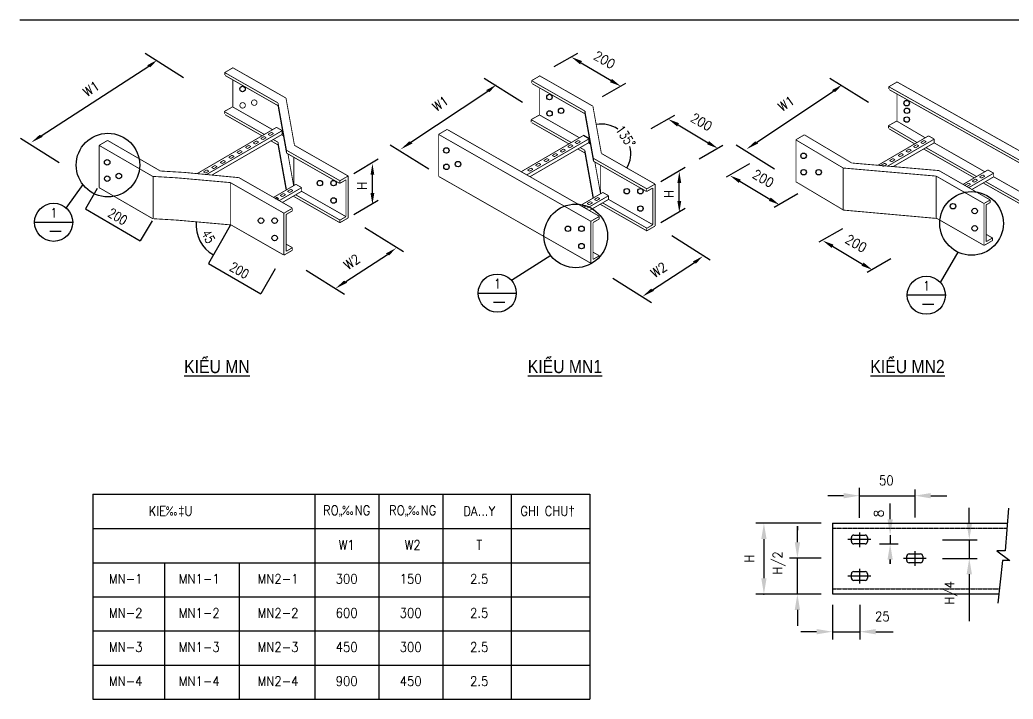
# Model space of a CAD drawing. Extents: x -5343388 to 7033982, y -486386 to 188356.
# Drawn here: x 462482 to 488707, y -98660 to -80736 of the extents above; entities that cross this region are included whole.
import ezdxf
from ezdxf.enums import TextEntityAlignment as Align

# ---------------------------------------------------------------- set-up
doc = ezdxf.new("R2010")
doc.units = 0
doc.header["$MEASUREMENT"] = 0
doc.linetypes.add('DASHED', pattern=[0.75, 0.5, -0.25])
for name, color, linetype in [('BTEXT', 5, 'Continuous'), ('Dim', 9, 'Continuous'), ('E-Text @ 1', 3, 'Continuous'), ('TRAYS', 6, 'Continuous')]:
    doc.layers.add(name, color=color, linetype=linetype)
doc.styles.add('ROMANS', font='romans.shx', dxfattribs={"width": 0.8, "height": 250, "bigfont": 'vns.shx'})
doc.styles.add('TEXT1', font='', dxfattribs={"width": 0.85, "height": 200})
doc.styles.get('TEXT1').set_extended_font_data('.VnArialH')
doc.dimstyles.new('KT-ARROW', dxfattribs={"dimtxt": 2.5, "dimasz": 2, "dimexe": 1, "dimexo": 0.0625, "dimgap": 0.09, "dimtad": 0, "dimdec": 4, "dimzin": 0, "dimdsep": 46, "dimtxsty": 'ROMANS', "dimcen": 0.09, "dimadec": 0, "dimazin": 0, "dimtfac": 1, "dimtdec": 4, "dimtmove": 2, "dimatfit": 3, "dimfxl": 1, "dimtvp": 1, "dimtolj": 1, "dimtzin": 0, "dimarcsym": 0})

# ---------------------------------------------------------------- blocks, each defined once
blk = doc.blocks.new('*D189')
at = {"layer": 'DEFPOINTS', "color": 0, "transparency": 16777216}
for p in [(464523, -85189), (465973, -86039), (465663, -86569)]:
    blk.add_point(p, dxfattribs=at)
at = {"layer": 'TRAYS', "color": 0, "lineweight": -2, "transparency": 16777216}
for p, q in [((464523, -85189), (464212, -85719)), ((464214, -85720), (465661, -86568)), ((465973, -86039), (465662, -86570))]:
    blk.add_line(p, q, dxfattribs=at)
at = {"layer": 'TRAYS', "color": 0, "transparency": 16777216}
for points in [[(464214, -85719), (464214, -85720), (464212, -85719)], [(465661, -86568), (465661, -86568), (465663, -86569)]]:
    blk.add_solid(points, dxfattribs=at)
at = {"layer": 'TRAYS', "color": 0, "transparency": 16777216, "insert": (465064, -85928), "char_height": 250, "attachment_point": 5, "rotation": 329.6148, "style": 'ROMANS'}
blk.add_mtext('\\A1;200', dxfattribs=at)
blk = doc.blocks.new('*D190')
at = {"layer": 'DEFPOINTS', "color": 0, "transparency": 16777216}
for p in [(467841, -86506), (469224, -87305), (468844, -87962)]:
    blk.add_point(p, dxfattribs=at)
at = {"layer": 'TRAYS', "color": 0, "lineweight": -2, "transparency": 16777216}
for p, q in [((467841, -86506), (467460, -87164)), ((467463, -87164), (468842, -87961)), ((469224, -87305), (468843, -87963))]:
    blk.add_line(p, q, dxfattribs=at)
at = {"layer": 'TRAYS', "color": 0, "transparency": 16777216}
for points in [[(467463, -87164), (467462, -87164), (467461, -87163)], [(468842, -87961), (468842, -87962), (468844, -87962)]]:
    blk.add_solid(points, dxfattribs=at)
at = {"layer": 'TRAYS', "color": 0, "transparency": 16777216, "insert": (468278, -87346), "char_height": 250, "attachment_point": 5, "rotation": 329.9682, "style": 'ROMANS'}
blk.add_mtext('\\A1;200', dxfattribs=at)
blk = doc.blocks.new('*D193')
at = {"layer": 'DEFPOINTS', "color": 0, "transparency": 16777216}
for p in [(466634, -86021), (468040, -86145), (468045, -86143), (467171, -86409), (467841, -86504)]:
    blk.add_point(p, dxfattribs=at)
at = {"layer": 'TRAYS', "color": 0, "lineweight": -2, "transparency": 16777216}
blk.add_line((467841, -86504), (467595, -86940), dxfattribs=at)
blk.add_arc((468043, -86146), 911, 175.0532, 240.4375, dxfattribs=at)
at = {"layer": 'TRAYS', "color": 0, "transparency": 16777216}
for points in [[(467135, -86067), (467136, -86067), (467136, -86065)], [(467594, -86938), (467594, -86938), (467595, -86939)]]:
    blk.add_solid(points, dxfattribs=at)
at = {"layer": 'TRAYS', "color": 0, "transparency": 16777216, "insert": (467458, -86453), "char_height": 250, "attachment_point": 5, "rotation": 297.7453, "style": 'ROMANS'}
blk.add_mtext('\\A1;45', dxfattribs=at)
blk = doc.blocks.new('*D194')
at = {"layer": 'DEFPOINTS', "color": 0, "transparency": 16777216}
for p in [(477611, -83013), (478259, -83611), (477836, -84261), (477837, -84262), (479252, -85068)]:
    blk.add_point(p, dxfattribs=at)
at = {"layer": 'TRAYS', "color": 0, "lineweight": -2, "transparency": 16777216}
for start, end in [(56.1152, 100.039), (330.4587, 13.6472)]:
    blk.add_arc((477836, -84261), 776, start, end, dxfattribs=at)
at = {"layer": 'TRAYS', "color": 0, "transparency": 16777216}
for points in [[(477700, -83497), (477700, -83496), (477698, -83497)], [(478511, -84644), (478510, -84643), (478510, -84645)]]:
    blk.add_solid(points, dxfattribs=at)
at = {"layer": 'TRAYS', "color": 0, "transparency": 16777216, "insert": (478474, -83815), "char_height": 250, "attachment_point": 5, "rotation": 304.8812, "style": 'ROMANS'}
blk.add_mtext('\\A1;135°', dxfattribs=at)

msp = doc.modelspace()

# ---------------------------------------------------------------- linework, layer by layer
at = {"color": 0, "linetype": 'ByBlock'}
for p, q in [((465790.65314, -81615.14862), (466805.32242, -82254.17615)), ((463047.81991, -83794.17849), (465884.02367, -81961.59129)), ((477298.24123, -81865.74639), (478089.7927, -82337.95781)), ((474741.23788, -82271.3946), (475755.90716, -82910.42213)), ((483870.49969, -82271.3946), (484885.16897, -82910.42213)), ((472808.40465, -83967.42447), (474834.60841, -82617.83727)), ((481937.66645, -83967.42447), (483963.87022, -82617.83727)), ((462501.20348, -83856.43904), (463515.87276, -84495.46657)), ((472261.78823, -84029.68502), (473276.45751, -84668.71255)), ((481391.05003, -84029.68502), (482405.71931, -84668.71255)), ((471300.20636, -84789.69477), (471940.33136, -84407.19477)), ((479403.2911, -85003.44075), (480043.4161, -84620.94075)), ((471790.33136, -85305.69477), (471790.33136, -84822.69477)), ((479893.4161, -85519.44075), (479893.4161, -85036.44075)), ((471300.20636, -85872.69477), (471940.33136, -85490.19477)), ((479403.2911, -86086.44075), (480043.4161, -85703.94075)), ((471592.65314, -86212.64862), (472607.32242, -86851.67615)), ((479695.73788, -86426.3946), (480710.40716, -87065.42213)), ((483940.50304, -86710.74639), (484732.05451, -87182.95781)), ((471084.81991, -87643.17849), (472187.02367, -86926.59129)), ((479187.90465, -87856.92447), (480290.10841, -87140.33727)), ((470037.20348, -87337.93904), (471051.87276, -87976.96657)), ((478140.28823, -87551.68502), (479154.95751, -88190.71255)), ((484651.10942, -93878.7348), (484651.10942, -93081.2598)), ((484231.10942, -93291.2598), (483811.10942, -93291.2598)), ((484651.10942, -93291.2598), (486112.70942, -93291.2598)), ((486112.70942, -93125.8848), (486112.70942, -93864.5598)), ((486532.70942, -93291.2598), (486952.70942, -93291.2598)), ((486952.70942, -93291.2598), (486960.10942, -93291.2598)), ((485459.60942, -93914.9598), (485459.60942, -93494.9598)), ((487549.10942, -94032.5598), (487549.10942, -93612.5598)), ((483634.70942, -94015.7598), (481916.90942, -94015.7598)), ((483011.00942, -94519.7598), (483011.00942, -94099.7598)), ((483011.00942, -94099.7598), (483011.00942, -94198.5598)), ((485459.60942, -94334.9598), (485459.60942, -94559.6598)), ((482126.90942, -94435.7598), (482126.90942, -95468.9598)), ((485178.73442, -94559.6598), (485669.60942, -94559.6598)), ((486846.13442, -94452.5598), (487759.10942, -94452.5598)), ((487549.10942, -94452.5598), (487549.10942, -94946.0598)), ((483634.70942, -94939.7598), (482801.00942, -94939.7598)), ((483011.00942, -95886.8598), (483011.00942, -94939.7598)), ((485459.60942, -95088.8598), (485459.60942, -94974.0598)), ((485459.60942, -94979.6598), (485459.60942, -95088.8598)), ((486846.13442, -94946.0598), (487759.10942, -94946.0598)), ((487549.10942, -95366.0598), (487549.10942, -95786.0598)), ((483634.70942, -95888.9598), (481916.90942, -95888.9598)), ((483634.70942, -95886.8598), (482801.00942, -95886.8598)), ((487549.10942, -95786.0598), (487549.10942, -96605.4598)), ((483937.10942, -96168.7848), (483937.10942, -97090.1598)), ((484661.60942, -96168.7848), (484661.60942, -97090.1598)), ((483011.00942, -96306.8598), (483011.00942, -96726.8598)), ((483517.10942, -96880.1598), (483097.10942, -96880.1598)), ((483937.10942, -96880.1598), (484661.60942, -96880.1598)), ((485081.60942, -96880.1598), (485501.60942, -96880.1598)), ((485501.60942, -96880.1598), (485540.50942, -96880.1598))]:
    msp.add_line(p, q, dxfattribs=at)
at = {"color": 7, "linetype": 'ByBlock'}
for p, q in [((479860.24123, -83505.24639), (480651.7927, -83977.45781)), ((481489.50304, -84994.74639), (482281.05451, -85466.95781))]:
    msp.add_line(p, q, dxfattribs=at)
at = {"color": 0, "linetype": 'ByBlock'}
for p in [(483011.00942, -94939.7598), (482126.90942, -95888.9598)]:
    msp.add_point(p, dxfattribs=at)
for points in [[(465841.71507, -81934.94579), (465926.33227, -81988.23678), (466109.89662, -81791.73967)], [(477323.26528, -81822.45901), (477273.21718, -81909.03377), (477038.51697, -81715.6021)], [(474792.29981, -82591.19178), (474876.91701, -82644.48276), (475060.48136, -82447.98566)], [(483921.56161, -82591.19178), (484006.17882, -82644.48276), (484189.74316, -82447.98566)], [(463005.5113, -83767.53299), (463090.12851, -83820.82398), (462770.94696, -83980.5301)], [(472766.09605, -83940.77898), (472850.71325, -83994.06996), (472531.5317, -84153.77608)], [(481895.35785, -83940.77898), (481979.97506, -83994.06996), (481660.79351, -84153.77608)], [(471740.33136, -84822.69477), (471840.33136, -84822.69477), (471790.33136, -84522.69477)], [(479843.4161, -85036.44075), (479943.4161, -85036.44075), (479893.4161, -84736.44075)], [(471740.33136, -85305.69477), (471840.33136, -85305.69477), (471790.33136, -85605.69477)], [(479843.4161, -85519.44075), (479943.4161, -85519.44075), (479893.4161, -85819.44075)], [(472144.71507, -86899.94579), (472229.33227, -86953.23678), (472412.89662, -86756.73967)], [(480247.79981, -87113.69178), (480332.41701, -87166.98276), (480515.98136, -86970.48566)], [(471042.5113, -87616.53299), (471127.12851, -87669.82398), (470807.94696, -87829.5301)], [(479145.59605, -87830.27898), (479230.21325, -87883.56996), (478911.0317, -88043.27608)], [(484231.10942, -93221.2598), (484231.10942, -93361.2598), (484651.10942, -93291.2598)], [(486532.70942, -93221.2598), (486532.70942, -93361.2598), (486112.70942, -93291.2598)], [(482056.90942, -94435.7598), (482196.90942, -94435.7598), (482126.90942, -94015.7598)], [(485389.60942, -93914.9598), (485529.60942, -93914.9598), (485459.60942, -94334.9598)], [(487479.10942, -94032.5598), (487619.10942, -94032.5598), (487549.10942, -94452.5598)], [(482941.00942, -94519.7598), (483081.00942, -94519.7598), (483011.00942, -94939.7598)], [(485389.60942, -94979.6598), (485529.60942, -94979.6598), (485459.60942, -94559.6598)], [(487479.10942, -95366.0598), (487619.10942, -95366.0598), (487549.10942, -94946.0598)], [(482056.90942, -95468.9598), (482196.90942, -95468.9598), (482126.90942, -95888.9598)], [(482941.00942, -96306.8598), (483081.00942, -96306.8598), (483011.00942, -95886.8598)], [(483517.10942, -96810.1598), (483517.10942, -96950.1598), (483937.10942, -96880.1598)], [(485081.60942, -96810.1598), (485081.60942, -96950.1598), (484661.60942, -96880.1598)]]:
    msp.add_solid(points, dxfattribs=at)
at = {"color": 7, "linetype": 'ByBlock'}
for points in [[(478114.81675, -82294.67044), (478064.76866, -82381.24519), (478349.51697, -82488.1021)], [(479885.26528, -83461.95901), (479835.21718, -83548.53377), (479600.51697, -83355.1021)], [(480676.81675, -83934.17044), (480626.76866, -84020.74519), (480911.51697, -84127.6021)], [(481514.52709, -84951.45901), (481464.47899, -85038.03377), (481229.77877, -84844.6021)], [(482306.07856, -85423.67044), (482256.03046, -85510.24519), (482540.77877, -85617.1021)], [(483965.52709, -86667.45901), (483915.47899, -86754.03377), (483680.77877, -86560.6021)], [(484757.07856, -87139.67044), (484707.03046, -87226.24519), (484991.77877, -87333.1021)]]:
    msp.add_solid(points, dxfattribs=at)
at = {"layer": 'BTEXT', "color": 7}
msp.add_line((462481.90304, -80736.24268), (534481.90304, -80736.24268), dxfattribs=at)
at = {"layer": 'Dim'}
for p, q in [((464409.36162, -93253.68548), (477528.38126, -93253.68548)), ((464409.36162, -93253.68548), (464409.36162, -98659.68548)), ((470265.91375, -93253.68548), (470265.91375, -98659.68548)), ((471956.41375, -93253.68548), (471956.41375, -98659.68548)), ((473646.91375, -93253.68548), (473646.91375, -98659.68548)), ((475457.41375, -93253.68548), (475457.41375, -98659.68548)), ((477528.38126, -93253.68548), (477528.38126, -98659.68548)), ((464409.36162, -94159.68548), (477528.38126, -94159.68548)), ((464409.36162, -95059.68548), (477528.38126, -95059.68548)), ((466298.01281, -95059.68548), (466298.01281, -98659.68548)), ((468273.56634, -95059.68548), (468273.56634, -98659.68548)), ((464409.36162, -95959.68548), (477528.38126, -95959.68548)), ((464409.36162, -95959.68548), (477528.38126, -95959.68548)), ((464409.36162, -96859.68548), (477528.38126, -96859.68548)), ((464409.36162, -97759.68548), (477528.38126, -97759.68548)), ((464409.36162, -98659.68548), (477528.38126, -98659.68548)), ((464409.36162, -98659.68548), (477528.38126, -98659.68548))]:
    msp.add_line(p, q, dxfattribs=at)
at = {"layer": 'TRAYS', "color": 7}
for p, q in [((477200.9161, -81619.44075), (476578.4161, -81974.94075)), ((478475.9161, -82414.44075), (477853.4161, -82769.94075)), ((479762.9161, -83258.94075), (479140.4161, -83614.44075)), ((481037.9161, -84053.94075), (480415.4161, -84409.44075)), ((481749.1779, -84533.94075), (481126.6779, -84889.44075)), ((463706.61145, -85701.72776), (464149.33136, -85080.69477)), ((483024.1779, -85328.94075), (482401.6779, -85684.44075)), ((484200.1779, -86249.94075), (483577.6779, -86605.44075)), ((475463.9161, -87608.94075), (476500.4161, -86948.94075)), ((485475.1779, -87044.94075), (484852.6779, -87400.44075)), ((486792.1779, -87664.44075), (487255.14593, -86868.12968))]:
    msp.add_line(p, q, dxfattribs=at)
at = {"layer": 'TRAYS'}
for p, q in [((477400.7161, -83141.64075), (477400.7161, -83211.84075)), ((477511.8661, -83872.39664), (477360.98688, -83786.375)), ((477511.8661, -83970.93781), (477511.8661, -83872.39664)), ((477543.54012, -84010.58748), (477492.31803, -83981.38393)), ((469223.35326, -85445.50794), (469258.75443, -85424.90023)), ((469313.99307, -85456.39375), (469258.75443, -85424.90023)), ((469278.49616, -85476.94688), (469313.99307, -85456.39375)), ((462869.7769, -86078.19477), (463876.2769, -86078.19477)), ((468044.83136, -86142.69477), (467840.83136, -86504.19477)), ((463271.7769, -86313.69477), (463574.7769, -86313.69477)), ((474581.9161, -87946.44075), (475588.4161, -87946.44075)), ((485910.1779, -87992.94075), (486910.6779, -87992.94075)), ((474983.9161, -88181.94075), (475286.9161, -88181.94075)), ((486312.1779, -88237.44075), (486615.1779, -88237.44075)), ((483941.30942, -94015.7598), (488554.30304, -94015.7598)), ((483941.30942, -94015.7598), (483941.30942, -95882.6598)), ((484436.90942, -94502.9598), (484436.90942, -94393.7598)), ((484499.90942, -94330.7598), (484798.10942, -94330.7598)), ((484649.00942, -94259.3598), (484649.00942, -94647.8598)), ((484861.10942, -94393.7598), (484861.10942, -94502.9598)), ((484346.60942, -94442.0598), (484949.30942, -94442.0598)), ((484798.10942, -94565.9598), (484499.90942, -94565.9598)), ((485898.50942, -95000.6598), (485898.50942, -94891.4598)), ((485961.50942, -94828.4598), (486259.70942, -94828.4598)), ((486110.60942, -94757.0598), (486110.60942, -95145.5598)), ((486322.70942, -94891.4598), (486322.70942, -95000.6598)), ((485808.20942, -94939.7598), (486410.90942, -94939.7598)), ((486259.70942, -95063.6598), (485961.50942, -95063.6598)), ((484346.60942, -95403.8598), (484949.30942, -95403.8598)), ((484436.90942, -95464.7598), (484436.90942, -95355.5598)), ((484499.90942, -95292.5598), (484798.10942, -95292.5598)), ((484649.00942, -95221.1598), (484649.00942, -95609.6598)), ((484861.10942, -95355.5598), (484861.10942, -95464.7598)), ((484798.10942, -95527.7598), (484499.90942, -95527.7598)), ((483941.30942, -95882.6598), (488331.58263, -95882.6598))]:
    msp.add_line(p, q, dxfattribs=at)
at = {"layer": 'TRAYS', "color": 8}
for p, q in [((488587.40942, -93620.0598), (488492.90942, -94749.5598)), ((488492.90942, -94749.5598), (488272.40942, -94749.5598)), ((488272.40942, -94749.5598), (488618.90942, -95000.0598)), ((488429.90942, -95000.0598), (488303.90942, -96131.0598)), ((488618.90942, -95000.0598), (488429.90942, -95000.0598))]:
    msp.add_line(p, q, dxfattribs=at)
at = {"layer": 'TRAYS', "linetype": 'DASHED'}
for p, q in [((483941.30942, -94150.1598), (488543.05842, -94150.1598)), ((483941.30942, -95746.1598), (488346.78952, -95746.1598))]:
    msp.add_line(p, q, dxfattribs=at)
at = {"layer": 'TRAYS', "const_width": 22.5}
for points in [[(467889.76588, -82126.05857), (468106.16034, -82000.6622)], [(469506.53077, -82799.06344), (468091.86974, -81992.51462)], [(469295.93077, -82927.76344), (467887.78136, -82124.92712)], [(467891.68136, -82118.64477), (467891.68136, -82188.84477)], [(469297.88077, -82999.91344), (467897.53136, -82201.52418)], [(468104.23136, -82309.74477), (468104.23136, -83029.29477)], [(477399.01552, -83141.50942), (475990.8661, -82338.67311)], [(475992.85062, -82339.80455), (476209.24508, -82214.40818)], [(475994.7661, -82332.39075), (475994.7661, -82402.59075)], [(477609.61552, -83012.80942), (476194.95448, -82206.2606)], [(477400.96552, -83213.65942), (476000.6161, -82415.27016)], [(476207.3161, -82523.49075), (476207.3161, -83243.04075)], [(489394.77732, -84730.00942), (485423.1279, -82499.17311)], [(485425.11243, -82500.30455), (485641.50688, -82374.90818)], [(485427.0279, -82492.89075), (485427.0279, -82563.09075)], [(489396.72732, -84802.15942), (485432.8779, -82575.77016)], [(489609.10528, -84603.39889), (485627.21628, -82366.7606)], [(469732.48136, -84047.19477), (469508.23136, -82799.19477)], [(485639.5779, -82683.99075), (485639.5779, -83403.54075)], [(468104.23136, -83029.29477), (467879.98136, -83152.14477)], [(469153.64367, -83633.31989), (468091.86974, -83027.96462)], [(469297.63136, -82927.89477), (469297.63136, -82998.09477)], [(469521.88136, -84175.89477), (469297.63136, -82927.89477)], [(469521.88136, -84249.99477), (469297.63136, -83001.99477)], [(477624.9661, -84389.64075), (477400.7161, -83141.64075)], [(477835.5661, -84260.94075), (477611.3161, -83012.94075)], [(467879.98136, -83152.14477), (467879.98136, -83222.34477)], [(468937.7448, -83758.99881), (467887.78136, -83160.37712)], [(468876.09332, -83794.88734), (467897.53136, -83236.97418)], [(476207.3161, -83243.04075), (475983.0661, -83365.89075)], [(475983.0661, -83365.89075), (475983.0661, -83436.09075)], [(477040.82954, -83972.7448), (475990.8661, -83374.12311)], [(477256.72841, -83847.06587), (476194.95448, -83241.7106)], [(477624.9661, -84463.74075), (477400.7161, -83215.74075)], [(485639.5779, -83403.54075), (485415.3279, -83526.39075)], [(486385.99022, -83847.06587), (485627.21628, -83402.2106)], [(467160.20998, -84793.73632), (469257.90214, -83572.62901)], [(467407.84468, -84817.38492), (469408.78136, -83658.81939)], [(469408.78136, -83658.65065), (469257.90214, -83572.62901)], [(469408.78136, -83757.19183), (469408.78136, -83658.65065)], [(473535.90105, -83758.31272), (473761.70122, -83626.87006)], [(477777.80117, -85916.5922), (473761.70122, -83626.87006)], [(476979.17806, -84008.63332), (476000.6161, -83450.72016)], [(485415.3279, -83526.39075), (485415.3279, -83596.59075)], [(486170.09135, -83972.7448), (485423.1279, -83534.62311)], [(486108.43987, -84008.63332), (485432.8779, -83611.22016)], [(464573.87994, -84047.54987), (464798.11971, -83917.6073)], [(466191.28136, -84723.84477), (464798.11971, -83917.6073)], [(467552.39415, -84831.1891), (469408.78136, -83756.31939)], [(468841.56796, -83866.35025), (468931.15443, -83814.20023)], [(468896.56432, -83897.70564), (468841.56796, -83866.35025)], [(468896.56432, -83897.70564), (468986.39307, -83845.69375)], [(468986.39307, -83845.69375), (468931.15443, -83814.20023)], [(469009.03136, -83717.50152), (469009.03136, -83708.32712)], [(469015.30115, -83713.85176), (469009.03136, -83710.27712)], [(469034.61796, -83757.15025), (469124.20443, -83705.00023)], [(469089.61432, -83788.50564), (469034.61796, -83757.15025)], [(469089.61432, -83788.50564), (469179.44307, -83736.49375)], [(469297.88077, -84035.36344), (469110.93231, -83928.77744)], [(469179.44307, -83736.49375), (469124.20443, -83705.00023)], [(469295.93077, -83963.21344), (469172.75052, -83892.98398)], [(469440.45538, -83796.8415), (469389.23328, -83767.63795)], [(477557.45117, -86051.1422), (473535.90105, -83758.31272)], [(473540.9161, -83750.94075), (473540.9161, -84867.36903)], [(475718.48914, -84742.5048), (477360.98688, -83786.375)], [(475865.07315, -84826.07758), (477511.8661, -83872.56537)], [(477112.1161, -83931.24751), (477112.1161, -83922.07311)], [(477118.38589, -83927.59774), (477112.1161, -83924.02311)], [(477137.7027, -83970.89624), (477227.28917, -83918.74622)], [(477282.52781, -83950.23974), (477227.28917, -83918.74622)], [(482968.16286, -83900.81272), (483193.96303, -83769.37006)], [(484219.55058, -84644.52472), (482968.16286, -83900.81272)], [(482973.1779, -83893.44075), (482973.1779, -85009.86903)], [(484445.96142, -84513.43022), (483193.96303, -83769.37006)], [(485138.75836, -84573.10373), (486472.78932, -83796.53844)], [(485393.12288, -84595.17475), (486623.1279, -83882.98758)], [(486241.3779, -83931.24751), (486241.3779, -83922.07311)], [(486247.6477, -83927.59774), (486241.3779, -83924.02311)], [(486266.96451, -83970.89624), (486356.55098, -83918.74622)], [(486411.78962, -83950.23974), (486356.55098, -83918.74622)], [(486621.6279, -83881.39664), (486470.74868, -83795.375)], [(486623.1279, -83981.43781), (486623.1279, -83882.89664)], [(465988.48136, -84866.19477), (464573.87994, -84047.54987)], [(464574.73136, -84043.29477), (464574.73136, -85163.4426)], [(468211.71796, -84234.90025), (468301.30443, -84182.75023)], [(468356.54307, -84214.24375), (468301.30443, -84182.75023)], [(468435.96796, -84100.35025), (468525.55443, -84048.20023)], [(468490.96432, -84131.70564), (468435.96796, -84100.35025)], [(468490.96432, -84131.70564), (468580.79307, -84079.69375)], [(468580.79307, -84079.69375), (468525.55443, -84048.20023)], [(468642.66796, -83983.35025), (468732.25443, -83931.20023)], [(468697.66432, -84014.70564), (468642.66796, -83983.35025)], [(468697.66432, -84014.70564), (468787.49307, -83962.69375)], [(468787.49307, -83962.69375), (468732.25443, -83931.20023)], [(469297.63136, -83963.34477), (469297.63136, -84033.54477)], [(469521.88136, -85211.34477), (469297.63136, -83963.34477)], [(469511.39011, -85227.05868), (469297.63136, -84037.44477)], [(470930.03077, -84979.16344), (469521.88136, -84176.32712)], [(469521.88136, -84250.97418), (469521.88136, -84176.32712)], [(471148.43077, -84854.36344), (469733.76974, -84047.81462)], [(475949.91867, -84874.45104), (477511.8661, -83970.06537)], [(476745.7527, -84197.09624), (476835.33917, -84144.94622)], [(476800.74906, -84228.45163), (476890.57781, -84176.43974)], [(476890.57781, -84176.43974), (476835.33917, -84144.94622)], [(476944.6527, -84080.09624), (477034.23917, -84027.94622)], [(476999.64906, -84111.45163), (476944.6527, -84080.09624)], [(476999.64906, -84111.45163), (477089.47781, -84059.43974)], [(477089.47781, -84059.43974), (477034.23917, -84027.94622)], [(477192.69906, -84002.25163), (477137.7027, -83970.89624)], [(477192.69906, -84002.25163), (477282.52781, -83950.23974)], [(477400.96552, -84249.10942), (477214.01705, -84142.52342)], [(477399.01552, -84176.95942), (477275.83527, -84106.72996)], [(477400.7161, -84177.09075), (477400.7161, -84247.29075)], [(477624.9661, -85425.09075), (477400.7161, -84177.09075)], [(485539.56747, -84607.88163), (486623.1279, -83980.48758)], [(485875.01451, -84197.09624), (485964.60098, -84144.94622)], [(485930.01086, -84228.45163), (486019.83962, -84176.43974)], [(486019.83962, -84176.43974), (485964.60098, -84144.94622)], [(486073.91451, -84080.09624), (486163.50098, -84027.94622)], [(486128.91086, -84111.45163), (486073.91451, -84080.09624)], [(486128.91086, -84111.45163), (486218.73962, -84059.43974)], [(486218.73962, -84059.43974), (486163.50098, -84027.94622)], [(486321.96086, -84002.25163), (486266.96451, -83970.89624)], [(486321.96086, -84002.25163), (486411.78962, -83950.23974)], [(487681.20773, -84905.3245), (486343.27886, -84142.52342)], [(487742.85921, -84869.43598), (486405.09707, -84106.72996)], [(487958.75809, -84743.75706), (486621.57983, -83981.38393)], [(486672.80193, -84010.58748), (486621.57983, -83981.38393)], [(467771.01796, -84496.20025), (467860.60443, -84444.05023)], [(467915.84307, -84475.54375), (467860.60443, -84444.05023)], [(467995.26796, -84361.65025), (468084.85443, -84309.50023)], [(468050.26432, -84393.00564), (467995.26796, -84361.65025)], [(468050.26432, -84393.00564), (468140.09307, -84340.99375)], [(468140.09307, -84340.99375), (468084.85443, -84309.50023)], [(468266.71432, -84266.25564), (468211.71796, -84234.90025)], [(468266.71432, -84266.25564), (468356.54307, -84214.24375)], [(470922.23077, -85049.36344), (469521.88136, -84250.97418)], [(469710.2949, -85111.27234), (469559.57127, -84272.46255)], [(469714.93136, -85108.57337), (469714.93136, -84361.14477)], [(476314.8027, -84448.64624), (476404.38917, -84396.49622)], [(476369.79906, -84480.00163), (476314.8027, -84448.64624)], [(476369.79906, -84480.00163), (476459.62781, -84427.98974)], [(476459.62781, -84427.98974), (476404.38917, -84396.49622)], [(476539.0527, -84314.09624), (476628.63917, -84261.94622)], [(476594.04906, -84345.45163), (476539.0527, -84314.09624)], [(476594.04906, -84345.45163), (476683.87781, -84293.43974)], [(476683.87781, -84293.43974), (476628.63917, -84261.94622)], [(476800.74906, -84228.45163), (476745.7527, -84197.09624)], [(477614.47485, -85440.80467), (477400.7161, -84251.19075)], [(477624.9661, -84464.72016), (477624.9661, -84390.07311)], [(479033.11552, -85192.90942), (477624.9661, -84390.07311)], [(479251.51552, -85068.10942), (477836.85448, -84261.5606)], [(485444.06451, -84448.64624), (485533.65098, -84396.49622)], [(485499.06086, -84480.00163), (485444.06451, -84448.64624)], [(485499.06086, -84480.00163), (485588.88962, -84427.98974)], [(485588.88962, -84427.98974), (485533.65098, -84396.49622)], [(485668.31451, -84314.09624), (485757.90098, -84261.94622)], [(485723.31086, -84345.45163), (485668.31451, -84314.09624)], [(485723.31086, -84345.45163), (485813.13962, -84293.43974)], [(485813.13962, -84293.43974), (485757.90098, -84261.94622)], [(485930.01086, -84228.45163), (485875.01451, -84197.09624)], [(467328.36796, -84747.75025), (467417.95443, -84695.60023)], [(467473.19307, -84727.09375), (467417.95443, -84695.60023)], [(467544.81796, -84630.75025), (467634.40443, -84578.60023)], [(467599.81432, -84662.10564), (467544.81796, -84630.75025)], [(467599.81432, -84662.10564), (467689.64307, -84610.09375)], [(467689.64307, -84610.09375), (467634.40443, -84578.60023)], [(467826.01432, -84527.55564), (467771.01796, -84496.20025)], [(467826.01432, -84527.55564), (467915.84307, -84475.54375)], [(475885.8027, -84699.14624), (475975.38917, -84646.99622)], [(475940.79906, -84730.50163), (475885.8027, -84699.14624)], [(475940.79906, -84730.50163), (476030.62781, -84678.48974)], [(476030.62781, -84678.48974), (475975.38917, -84646.99622)], [(476095.8027, -84571.64624), (476185.38917, -84519.49622)], [(476150.79906, -84603.00163), (476095.8027, -84571.64624)], [(476150.79906, -84603.00163), (476240.62781, -84550.98974)], [(476240.62781, -84550.98974), (476185.38917, -84519.49622)], [(479025.31552, -85263.10942), (477624.9661, -84464.72016)], [(477813.37965, -85325.01833), (477662.65601, -84486.20853)], [(477818.0161, -85322.31936), (477818.0161, -84574.89075)], [(484221.1779, -84646.44075), (484221.1779, -85754.94075)], [(484230.1779, -84646.44075), (486667.6779, -84857.94075)], [(484462.6779, -84514.44075), (486747.70795, -84712.71105)], [(485225.06451, -84571.64624), (485314.65098, -84519.49622)], [(485280.06086, -84603.00163), (485225.06451, -84571.64624)], [(485280.06086, -84603.00163), (485369.88962, -84550.98974)], [(485369.88962, -84550.98974), (485314.65098, -84519.49622)], [(488101.06298, -85487.5922), (486747.70795, -84712.71105)], [(487385.94939, -85077.20011), (488041.09868, -84695.825)], [(488191.9779, -84781.84664), (488041.09868, -84695.825)], [(466633.93136, -84905.19477), (465988.48136, -84866.19477)], [(466000.18136, -85967.6182), (466000.18136, -84860.74038)], [(466836.73136, -84762.84477), (466191.28136, -84723.84477)], [(468039.88136, -85029.99477), (466633.93136, -84905.19477)], [(468266.08136, -84899.34477), (466836.73136, -84762.84477)], [(467383.36432, -84779.10564), (467328.36796, -84747.75025)], [(467383.36432, -84779.10564), (467473.19307, -84727.09375)], [(469674.71643, -85702.84621), (468264.24538, -84898.68625)], [(470927.83136, -84984.11149), (471091.63136, -84889.26939)], [(470927.83136, -85051.63931), (471091.63136, -84956.79721)], [(471091.63136, -84889.19858), (471150.13136, -84855.3264)], [(471091.63136, -85928.61939), (471091.63136, -84956.79721)], [(471150.13136, -85962.27503), (471150.13136, -84855.3264)], [(477549.65117, -87152.8922), (473540.9161, -84867.36903)], [(487939.21298, -85581.6422), (486672.3232, -84857.13716)], [(486675.1779, -84856.44075), (486675.1779, -85979.94075)], [(487535.08066, -85162.36649), (488191.9779, -84782.01537)], [(487619.85626, -85210.78043), (488191.9779, -84879.51537)], [(487624.76451, -84989.54624), (487714.35098, -84937.39622)], [(487679.76086, -85020.90163), (487769.58962, -84968.88974)], [(487769.58962, -84968.88974), (487714.35098, -84937.39622)], [(487792.2279, -84840.69751), (487792.2279, -84831.52311)], [(487798.4977, -84837.04774), (487792.2279, -84833.47311)], [(487817.81451, -84880.34624), (487907.40098, -84828.19622)], [(487872.81086, -84911.70163), (487817.81451, -84880.34624)], [(487872.81086, -84911.70163), (487962.63962, -84859.68974)], [(487962.63962, -84859.68974), (487907.40098, -84828.19622)], [(488191.9779, -84880.38781), (488191.9779, -84781.84664)], [(489544.9779, -85641.7308), (488191.9779, -84876.72401)], [(465988.48136, -85981.59477), (464574.73136, -85163.4426)], [(469454.36643, -85837.39621), (468037.83455, -85029.78075)], [(468039.88136, -86141.1682), (468039.88136, -85034.29038)], [(469179.2854, -85420.38328), (469770.75214, -85076.07901)], [(469332.10569, -85503.61158), (469921.63136, -85162.26939)], [(469521.88136, -85220.95152), (469521.88136, -85211.77712)], [(469528.15115, -85217.30176), (469521.88136, -85213.72712)], [(469547.46796, -85260.60025), (469637.05443, -85208.45023)], [(469602.46432, -85291.95564), (469692.29307, -85239.94375)], [(469692.29307, -85239.94375), (469637.05443, -85208.45023)], [(469921.63136, -85162.10065), (469770.75214, -85076.07901)], [(469921.63136, -85260.64183), (469921.63136, -85162.10065)], [(470927.83136, -85051.63931), (470927.83136, -84984.11149)], [(479030.9161, -85197.85747), (479194.7161, -85103.01537)], [(479030.9161, -85265.38529), (479194.7161, -85170.54319)], [(479030.9161, -85265.38529), (479030.9161, -85197.85747)], [(479194.7161, -85102.94457), (479253.2161, -85069.07239)], [(479194.7161, -86142.36537), (479194.7161, -85170.54319)], [(479253.2161, -86176.02102), (479253.2161, -85069.07239)], [(484228.0345, -85755.55876), (482973.1779, -85009.86903)], [(487429.98104, -85102.34585), (487529.10098, -85044.64622)], [(487484.90632, -85133.71277), (487584.33962, -85076.13974)], [(487584.33962, -85076.13974), (487529.10098, -85044.64622)], [(487679.76086, -85020.90163), (487624.76451, -84989.54624)], [(489345.60843, -85847.87196), (487916.106, -85039.2484)], [(489336.4779, -85771.62808), (487977.92422, -85003.45494)], [(469354.41796, -85369.80025), (469444.00443, -85317.65023)], [(469409.41432, -85401.15564), (469354.41796, -85369.80025)], [(469409.41432, -85401.15564), (469499.24307, -85349.14375)], [(469413.55739, -85553.95011), (469921.63136, -85259.76939)], [(469499.24307, -85349.14375), (469444.00443, -85317.65023)], [(469602.46432, -85291.95564), (469547.46796, -85260.60025)], [(470930.03077, -86088.71344), (469700.58094, -85387.76014)], [(470930.03077, -86016.56344), (469763.36662, -85351.4065)], [(471091.63136, -85927.70065), (469920.87215, -85260.20898)], [(477282.37014, -85634.12926), (477873.83688, -85289.825)], [(477435.19043, -85717.35757), (478024.7161, -85376.01537)], [(477516.64213, -85767.69609), (478024.7161, -85473.51537)], [(477624.9661, -85434.69751), (477624.9661, -85425.52311)], [(477631.23589, -85431.04774), (477624.9661, -85427.47311)], [(477650.5527, -85474.34624), (477740.13917, -85422.19622)], [(477705.54906, -85505.70163), (477650.5527, -85474.34624)], [(477705.54906, -85505.70163), (477795.37781, -85453.68974)], [(477795.37781, -85453.68974), (477740.13917, -85422.19622)], [(478024.7161, -85375.84664), (477873.83688, -85289.825)], [(479194.7161, -86141.44664), (478023.95689, -85473.95496)], [(478024.7161, -85474.38781), (478024.7161, -85375.84664)], [(487937.92707, -85580.90905), (488100.7779, -85487.72208)], [(488100.7779, -85555.24991), (488100.7779, -85488.242)], [(469453.63136, -85837.69038), (469675.93136, -85708.9761)], [(469675.93136, -85776.50392), (469675.93136, -85709.49602)], [(477326.43801, -85659.25392), (477361.83917, -85638.64622)], [(477417.07781, -85670.13974), (477361.83917, -85638.64622)], [(477381.5809, -85690.69286), (477417.07781, -85670.13974)], [(477457.5027, -85583.54624), (477547.08917, -85531.39622)], [(477512.49906, -85614.90163), (477457.5027, -85583.54624)], [(477512.49906, -85614.90163), (477602.32781, -85562.88974)], [(477602.32781, -85562.88974), (477547.08917, -85531.39622)], [(479033.11552, -86302.45942), (477803.66568, -85601.50613)], [(479033.11552, -86230.30942), (477866.45136, -85565.15249)], [(484221.1779, -85754.94075), (486699.1779, -85976.94075)], [(487938.4779, -86688.81418), (487938.4779, -85581.93636)], [(487996.9779, -85615.592), (488100.7779, -85555.24991)], [(487996.9779, -86587.41418), (487996.9779, -85615.592)], [(466633.93136, -86020.59477), (465988.48136, -85981.59477)], [(468039.88136, -86145.39477), (466633.93136, -86020.59477)], [(469453.63136, -86944.5682), (469453.63136, -85837.69038)], [(469512.13136, -85871.34602), (469675.93136, -85776.50392)], [(469512.13136, -86843.1682), (469512.13136, -85871.34602)], [(470927.83136, -86023.46149), (471091.63136, -85928.61939)], [(470927.83136, -86090.98931), (471150.13136, -85962.27503)], [(470927.83136, -86090.98931), (470927.83136, -86023.46149)], [(477556.7161, -86051.43636), (477779.0161, -85922.72208)], [(477615.2161, -86085.092), (477779.0161, -85990.24991)], [(477779.0161, -85990.24991), (477779.0161, -85923.242)], [(487931.41298, -86683.3922), (486698.41722, -85977.90593)], [(469446.56643, -86939.14621), (468039.88136, -86137.14477)], [(477556.7161, -87158.31418), (477556.7161, -86051.43636)], [(477615.2161, -87056.91418), (477615.2161, -86085.092)], [(479030.9161, -86237.20747), (479194.7161, -86142.36537)], [(479030.9161, -86304.73529), (479253.2161, -86176.02102)], [(479030.9161, -86304.73529), (479030.9161, -86237.20747)], [(488167.36298, -86494.2422), (487996.9779, -86397.09958)], [(487996.9779, -86587.41418), (488160.7779, -86492.57208)], [(488160.7779, -86560.09991), (488160.7779, -86492.57208)], [(469682.51643, -86749.99621), (469512.13136, -86652.85359)], [(469512.13136, -86843.1682), (469675.93136, -86748.3261)], [(469675.93136, -86815.85392), (469675.93136, -86748.3261)], [(487938.4779, -86688.81418), (488160.7779, -86560.09991)], [(469453.63136, -86944.5682), (469675.93136, -86815.85392)], [(477556.7161, -87158.31418), (477779.0161, -87029.59991)], [(477785.60117, -86963.7422), (477615.2161, -86866.59958)], [(477615.2161, -87056.91418), (477779.0161, -86962.07208)], [(477779.0161, -87029.59991), (477779.0161, -86962.07208)]]:
    msp.add_lwpolyline(points, dxfattribs=at)
for points in [[(468741.97353, -82920.09477, 1), (468597.48919, -82920.09477, 1), (468741.97353, -82920.09477, 1)], [(468435.82353, -82992.24477, 1), (468291.33919, -82992.24477, 1), (468435.82353, -82992.24477, 1)]]:
    msp.add_lwpolyline(points, format="xyb", dxfattribs=at)
at = {"layer": 'TRAYS'}
for centre, radius in [((468361.63136, -82559.34477), 72.24217), ((476464.7161, -82773.09075), 72.24217), ((485896.9779, -82933.59075), 72.24217), ((476772.8161, -83133.84075), 72.24217), ((485902.0779, -83133.84075), 72.24217), ((476466.6661, -83205.99075), 72.24217), ((485898.9279, -83366.49075), 72.24217), ((473742.2161, -84181.59075), 72.24217), ((464787.28136, -84493.74477), 72.24217), ((483174.4779, -84324.09075), 72.24217), ((473744.1661, -84614.49075), 72.24217), ((474050.3161, -84542.34075), 72.24217), ((483176.4279, -84756.99075), 72.24217), ((483572.5779, -84756.84075), 72.24217), ((464789.23136, -84926.64477), 72.24217), ((465095.38136, -84854.49477), 72.24217), ((470403.28136, -85043.64477), 72.24217), ((470764.03136, -85043.64477), 72.24217), ((478506.3661, -85257.39075), 72.24217), ((478867.1161, -85257.39075), 72.24217), ((470764.03136, -85501.89477), 72.24217), ((463373.7769, -86078.19477), 502.5), ((478867.1161, -85715.64075), 72.24217), ((487117.5279, -85653.99075), 72.24217), ((487692.7779, -85778.49075), 72.24217), ((468847.18136, -86034.24477), 72.24217), ((469207.93136, -86034.24477), 72.24217), ((476950.2661, -86247.99075), 72.24217), ((477311.0161, -86247.99075), 72.24217), ((487692.7779, -86236.74075), 72.24217), ((469207.93136, -86492.49477), 72.24217), ((477311.0161, -86706.24075), 72.24217), ((475085.9161, -87946.44075), 502.5), ((486414.1779, -88001.94075), 502.5)]:
    msp.add_circle(centre, radius, dxfattribs=at)
at = {"layer": 'TRAYS', "color": 7}
for centre in [(464807.83136, -84567.69477), (487609.6779, -86107.44075), (477158.9161, -86435.94075)]:
    msp.add_circle(centre, 839.25, dxfattribs=at)
at = {"layer": 'TRAYS'}
for centre, start, end in [((484499.90942, -94393.7598), 90, 180), ((484798.10942, -94393.7598), 0, 90), ((484499.90942, -94502.9598), 180, 270), ((484798.10942, -94502.9598), 270, 0), ((485961.50942, -94891.4598), 90, 180), ((486259.70942, -94891.4598), 0, 90), ((485961.50942, -95000.6598), 180, 270), ((486259.70942, -95000.6598), 270, 0), ((484499.90942, -95355.5598), 90, 180), ((484798.10942, -95355.5598), 0, 90), ((484499.90942, -95464.7598), 180, 270), ((484798.10942, -95464.7598), 270, 0)]:
    msp.add_arc(centre, 63, start, end, dxfattribs=at)

# ---------------------------------------------------------------- texts
at = {"color": 0, "linetype": 'ByBlock', "style": 'ROMANS', "width": 0.9}
for s, rotation, p in [('200', 329.968175084, (477917.69733, -81790.69677)), ('W1', 34.356474866, (464363.73715, -82557.27162)), ('W1', 34.356474866, (473584.3219, -82946.5176)), ('W1', 34.356474866, (482713.5837, -82946.5176)), ('200', 329.968175084, (482108.95913, -84919.69677)), ('H', 90, (471515.83136, -85115.19477)), ('H', 90, (479618.9161, -85328.94075)), ('200', 329.968175084, (484559.95913, -86635.69677)), ('W2', 34.356474866, (471248.73715, -87121.77162)), ('W2', 34.356474866, (479351.8219, -87335.5176)), ('8', 90, (485159.30942, -93760.9598)), ('H', 90, (481740.50942, -94952.3598)), ('H/2', 90, (482486.00942, -95066.8598)), ('H/4', 90, (487024.10942, -95857.9598))]:
    msp.add_text(s, height=250, rotation=rotation, dxfattribs=at).set_placement(p, align=Align.MIDDLE_CENTER)
at = {"color": 7, "linetype": 'ByBlock', "style": 'ROMANS', "width": 0.9}
msp.add_text('200', height=250, rotation=329.968175084, dxfattribs=at).set_placement((480479.69733, -83430.19677), align=Align.MIDDLE_CENTER)
at = {"color": 0, "linetype": 'ByBlock', "style": 'ROMANS', "width": 0.9}
for s, p in [('1', (463379.63404, -85829.19477)), ('1', (475091.77324, -87697.44075)), ('1', (486420.03505, -87752.94075)), ('50', (485356.50942, -92888.0598)), ('25', (485255.70942, -96476.9598))]:
    msp.add_text(s, height=250, dxfattribs=at).set_placement(p, align=Align.MIDDLE_CENTER)
at = {"layer": 'Dim', "color": 3, "style": 'ROMANS', "width": 0.9}
for s, p in [('KIE‰‡U', (466460.06634, -93700.68548)), ('RO„‰NG', (471110.41375, -93700.68548)), ('RO„‰NG', (472853.41375, -93700.68548)), ('DA…Y', (474611.41375, -93700.68548)), ('GHI CHU†', (476411.53632, -93700.68548)), ('W1', (471110.41375, -94593.18548)), ('W2', (472853.41375, -94593.18548)), ('T', (474611.41375, -94593.18548)), ('MN-1', (465275.92101, -95485.68548)), ('MN1-1', (467217.44169, -95485.68548)), ('MN2-1', (469297.72384, -95485.68548)), ('300', (471110.41375, -95485.68548)), ('150', (472800.91375, -95485.68548)), ('2.5', (474611.41375, -95485.68548)), ('MN-2', (465275.92101, -96385.68548)), ('MN1-2', (467217.44169, -96385.68548)), ('MN2-2', (469297.72384, -96385.68548)), ('600', (471110.41375, -96385.68548)), ('300', (472800.91375, -96385.68548)), ('2.5', (474611.41375, -96385.68548)), ('MN-3', (465275.92101, -97285.68548)), ('MN1-3', (467217.44169, -97285.68548)), ('MN2-3', (469297.72384, -97285.68548)), ('450', (471110.41375, -97285.68548)), ('300', (472800.91375, -97285.68548)), ('2.5', (474611.41375, -97285.68548)), ('MN-4', (465275.92101, -98185.68548)), ('MN1-4', (467217.44169, -98185.68548)), ('MN2-4', (469297.72384, -98185.68548)), ('900', (471110.41375, -98185.68548)), ('450', (472800.91375, -98185.68548)), ('2.5', (474611.41375, -98185.68548))]:
    msp.add_text(s, height=250, dxfattribs=at).set_placement(p, align=Align.MIDDLE)
at = {"layer": 'E-Text @ 1', "style": 'TEXT1', "width": 0.85}
for s, p in [('%%UkiÓu mn', (467685.22387, -89832.21401)), ('%%UkiÓu mn1', (476873.70339, -89832.21401)), ('%%UkiÓu mn2', (485919.72677, -89832.21401))]:
    msp.add_text(s, height=350, dxfattribs=at).set_placement(p, align=Align.MIDDLE)

# ---------------------------------------------------------------- dimensions: what is measured, and where the dimension line sits
at = {"layer": 'TRAYS', "color": 7}
dim = msp.add_angular_dim_2l(base=(478259.36625, -83610.79982), line1=((477835.5661, -84260.94075), (477611.3161, -83012.94075)), line2=((479251.51552, -85068.10942), (477836.85448, -84261.5606)), text='135°', dimstyle='KT-ARROW', override={"dimadec": 4}, dxfattribs=at)
dim.commit()
dim.dimension.update_dxf_attribs({"geometry": '*D194', "text_midpoint": (478474.4161, -83815.44075), "dimtype": 162})
for p1, p2, distance, picture, middle in [((464522.83136, -85188.69477), (465973.33136, -86039.19477), -614.29818, '*D189', (465063.8153, -85928.20451)), ((467840.83136, -86505.69477), (469223.83136, -87305.19477), -759.0681, '*D190', (468277.55246, -87346.16923))]:
    dim = msp.add_aligned_dim(p1=p1, p2=p2, distance=distance, text='200', dimstyle='KT-ARROW', dxfattribs=at)
    dim.commit()
    dim.dimension.update_dxf_attribs({"geometry": picture, "text_midpoint": middle})
dim = msp.add_angular_dim_2l(base=(467171.16392, -86409.05097), line1=((468039.88136, -86145.39477), (466633.93136, -86020.59477)), line2=((468044.83136, -86142.69477), (467840.83136, -86504.19477)), text='45', dimstyle='KT-ARROW', override={"dimadec": 4}, dxfattribs=at)
dim.commit()
dim.dimension.update_dxf_attribs({"geometry": '*D193', "text_midpoint": (467458.24414, -86453.35461)})

doc.saveas('drawing.dxf')
